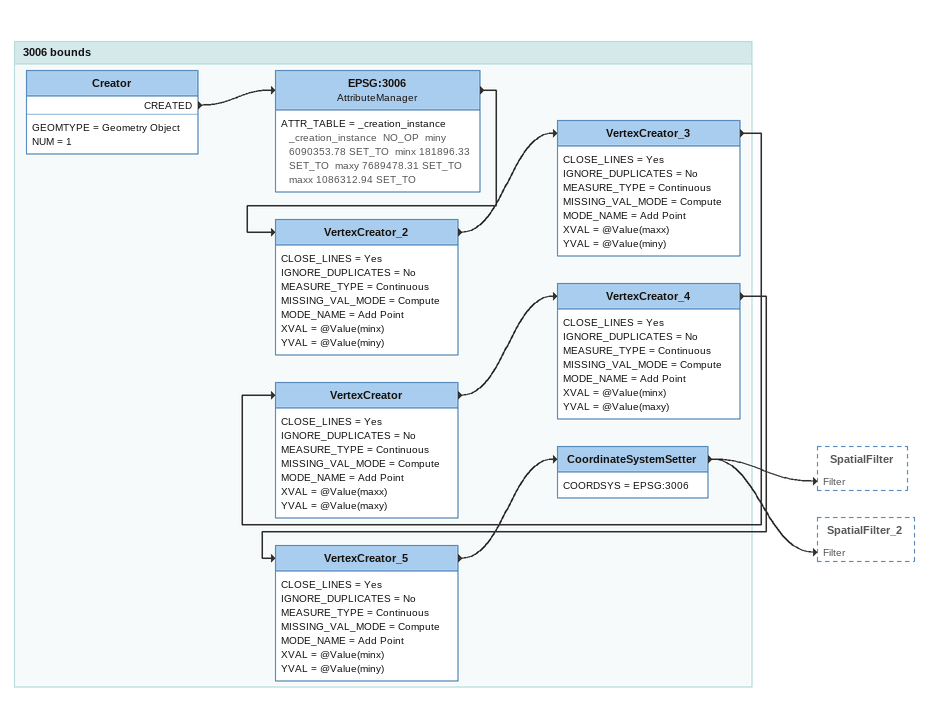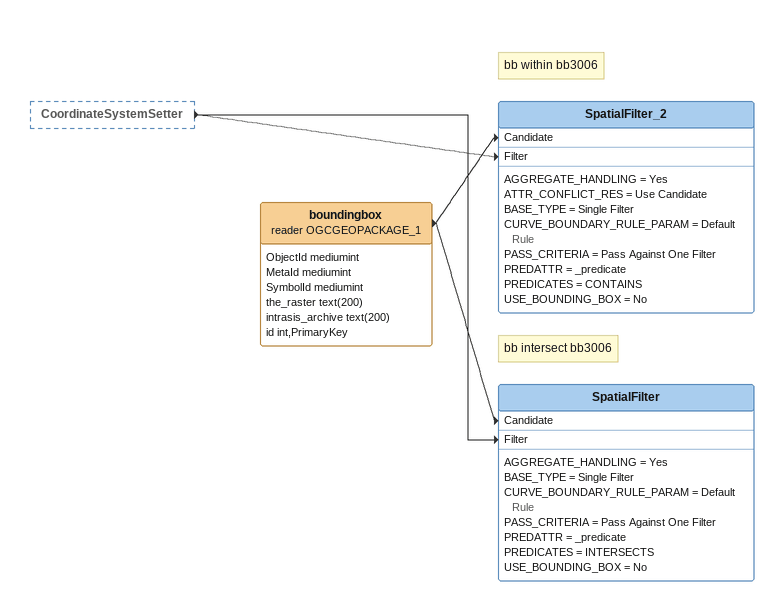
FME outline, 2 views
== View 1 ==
Bookmark: 3006 bounds
Creator
    GEOMTYPE = Geometry Object
    NUM = 1
    CREATED -> EPSG:3006
EPSG:3006: AttributeManager
    ATTR_TABLE = _creation_instance _creation_instance  NO_OP  miny 6090353.78 SET_TO  minx 181896.33 SET_TO  maxy 7689478.31 SET_TO  maxx 1086312.94 SET_TO
    -> VertexCreator_2
VertexCreator_2
    CLOSE_LINES = Yes
    IGNORE_DUPLICATES = No
    MEASURE_TYPE = Continuous
    MISSING_VAL_MODE = Compute
    MODE_NAME = Add Point
    XVAL = @Value(minx)
    YVAL = @Value(miny)
    -> VertexCreator_3
VertexCreator_3
    CLOSE_LINES = Yes
    IGNORE_DUPLICATES = No
    MEASURE_TYPE = Continuous
    MISSING_VAL_MODE = Compute
    MODE_NAME = Add Point
    XVAL = @Value(maxx)
    YVAL = @Value(miny)
    -> VertexCreator
VertexCreator
    CLOSE_LINES = Yes
    IGNORE_DUPLICATES = No
    MEASURE_TYPE = Continuous
    MISSING_VAL_MODE = Compute
    MODE_NAME = Add Point
    XVAL = @Value(maxx)
    YVAL = @Value(maxy)
    -> VertexCreator_4
VertexCreator_4
    CLOSE_LINES = Yes
    IGNORE_DUPLICATES = No
    MEASURE_TYPE = Continuous
    MISSING_VAL_MODE = Compute
    MODE_NAME = Add Point
    XVAL = @Value(minx)
    YVAL = @Value(maxy)
    -> VertexCreator_5
VertexCreator_5
    CLOSE_LINES = Yes
    IGNORE_DUPLICATES = No
    MEASURE_TYPE = Continuous
    MISSING_VAL_MODE = Compute
    MODE_NAME = Add Point
    XVAL = @Value(minx)
    YVAL = @Value(miny)
    -> CoordinateSystemSetter
CoordinateSystemSetter
    COORDSYS = EPSG:3006
    -> SpatialFilter [Filter]
    -> SpatialFilter_2 [Filter]

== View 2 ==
CoordinateSystemSetter [outside]
    -> SpatialFilter [Filter]
    -> SpatialFilter_2 [Filter]
boundingbox (reader OGCGEOPACKAGE_1)
    attributes: ObjectId mediumint, MetaId mediumint, SymbolId mediumint, the_raster text(200), intrasis_archive text(200), id int,PrimaryKey
    -> SpatialFilter [Candidate]
    -> SpatialFilter_2 [Candidate]
Note: bb within bb3006
SpatialFilter_2
    AGGREGATE_HANDLING = Yes
    ATTR_CONFLICT_RES = Use Candidate
    BASE_TYPE = Single Filter
    CURVE_BOUNDARY_RULE_PARAM = Default Rule
    PASS_CRITERIA = Pass Against One Filter
    PREDATTR = _predicate
    PREDICATES = CONTAINS
    USE_BOUNDING_BOX = No
Note: bb intersect bb3006
SpatialFilter
    AGGREGATE_HANDLING = Yes
    BASE_TYPE = Single Filter
    CURVE_BOUNDARY_RULE_PARAM = Default Rule
    PASS_CRITERIA = Pass Against One Filter
    PREDATTR = _predicate
    PREDICATES = INTERSECTS
    USE_BOUNDING_BOX = No
